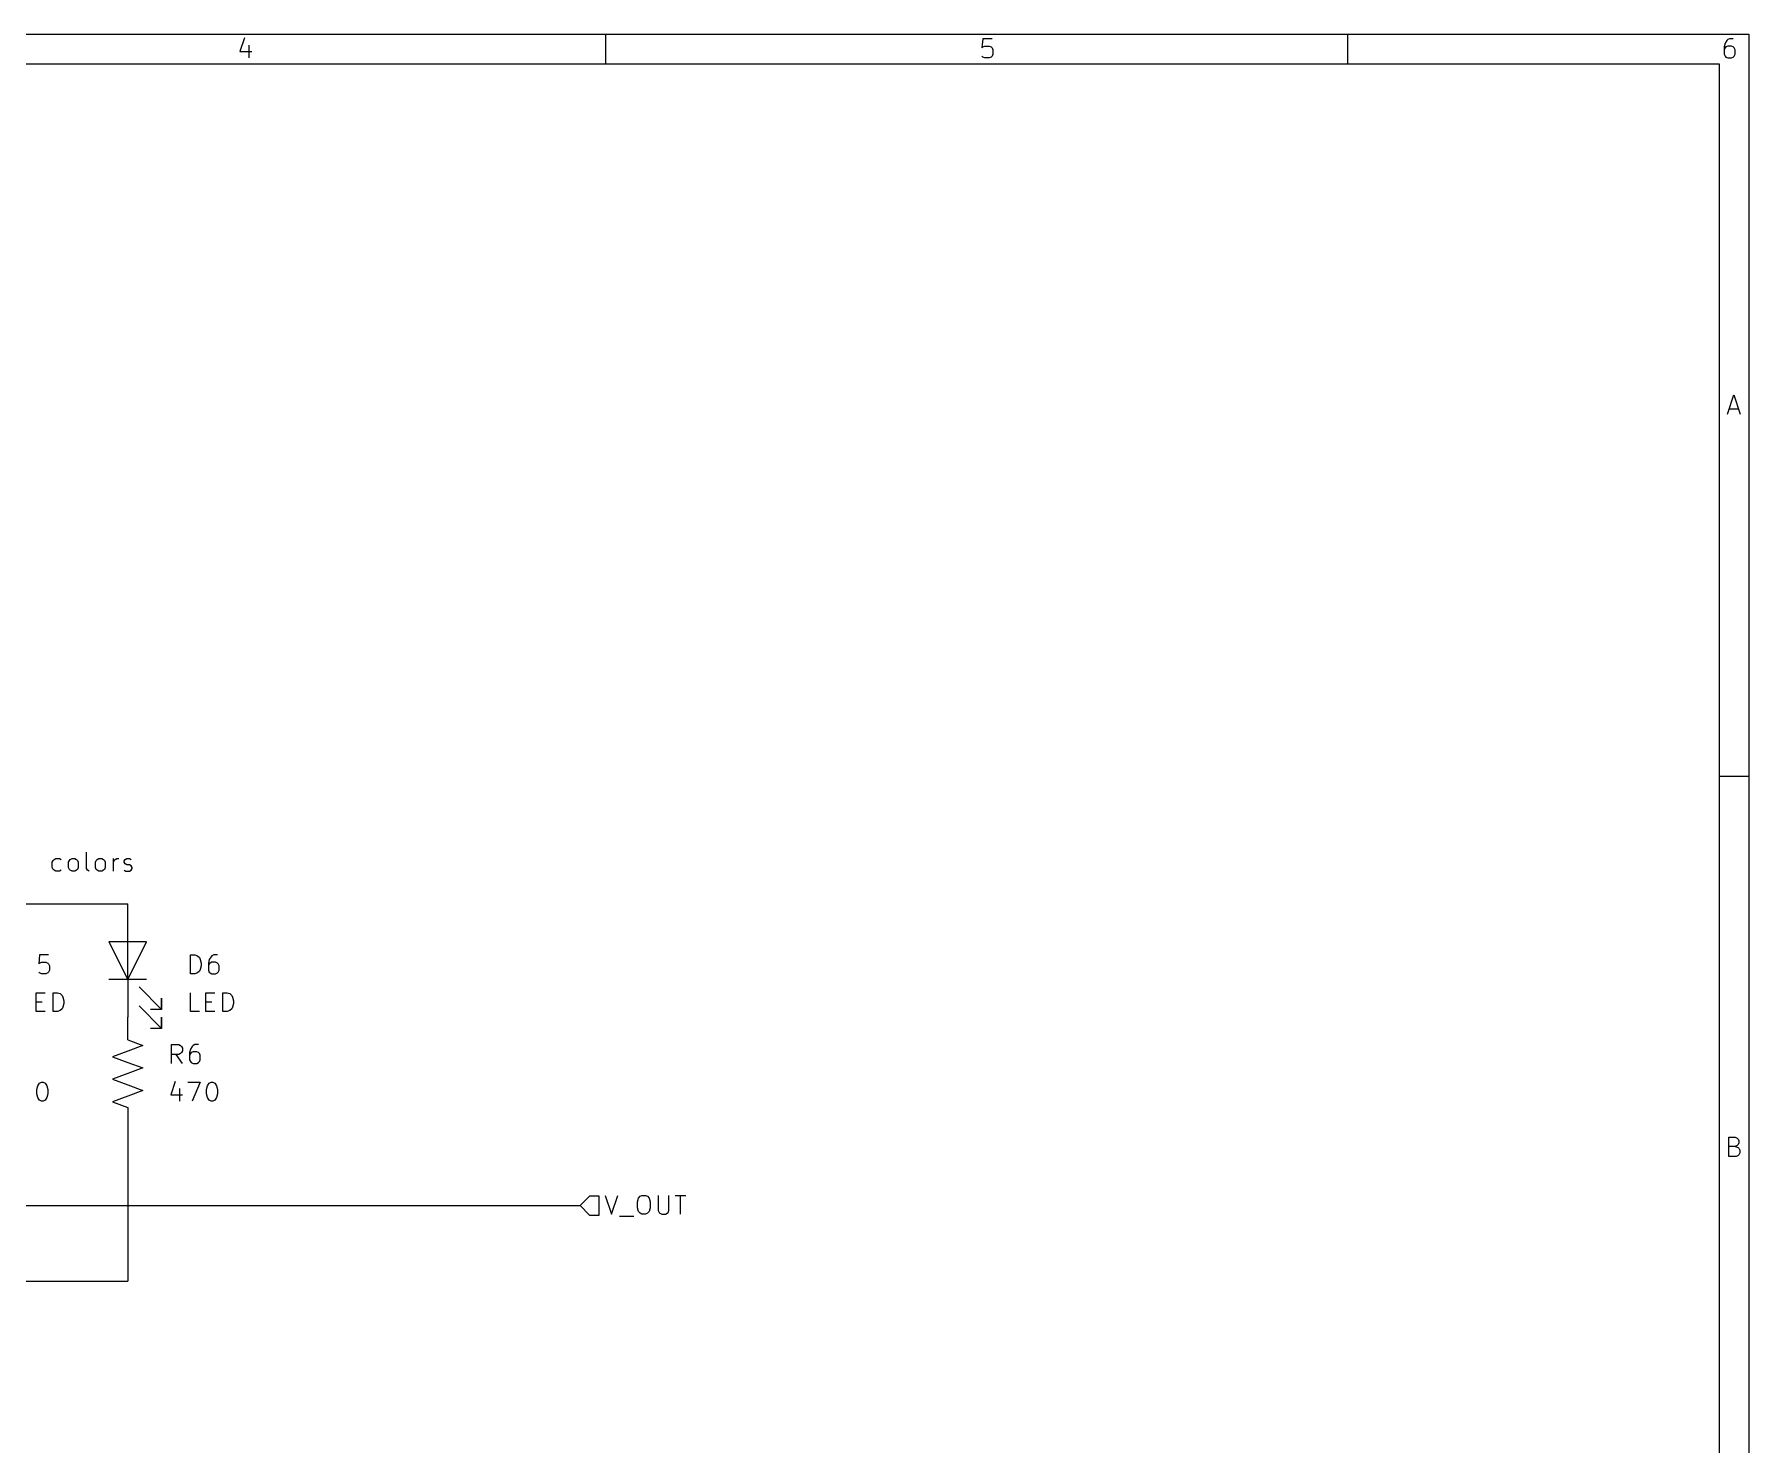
# Model space of a CAD drawing. Extents: x 0.4 to 11.3, y -7.9 to -0.4.
# Drawn here: x 6.752 to 11.299, y -4.134 to -0.394 of the extents above; entities that cross this region are included whole.
import ezdxf

# ---------------------------------------------------------------- set-up
doc = ezdxf.new("R2010")
doc.units = 0
doc.header["$MEASUREMENT"] = 0
for name, color, linetype in [('BLUE3', 171, 'CONTINUOUS'), ('BROWN2', 54, 'CONTINUOUS'), ('CYAN2', 4, 'CONTINUOUS'), ('GREEN3', 91, 'CONTINUOUS'), ('RED2', 1, 'CONTINUOUS')]:
    doc.layers.add(name, color=color, linetype=linetype)

msp = doc.modelspace()

# ---------------------------------------------------------------- linework, layer by layer
at = {"layer": 'BLUE3', "linetype": 'CONTINUOUS'}
for p, q in [((6.8, -2.5892), (6.8024, -2.5844)), ((6.8, -2.6034), (6.8, -2.5892)), ((6.8024, -2.5844), (6.8048, -2.582)), ((6.8048, -2.582), (6.8095, -2.5796)), ((6.8095, -2.5796), (6.819, -2.5796)), ((6.819, -2.5796), (6.8238, -2.582)), ((6.8429, -2.5892), (6.8452, -2.5844)), ((6.8429, -2.6034), (6.8429, -2.5892)), ((6.8452, -2.5844), (6.8476, -2.582)), ((6.8476, -2.582), (6.8524, -2.5796)), ((6.8524, -2.5796), (6.8595, -2.5796)), ((6.8595, -2.5796), (6.8643, -2.582)), ((6.8643, -2.582), (6.8667, -2.5844)), ((6.8667, -2.5844), (6.869, -2.5892)), ((6.869, -2.5892), (6.869, -2.6034)), ((6.8905, -2.6058), (6.8905, -2.563)), ((6.9143, -2.5892), (6.9167, -2.5844)), ((6.9143, -2.6034), (6.9143, -2.5892)), ((6.9167, -2.5844), (6.919, -2.582)), ((6.919, -2.582), (6.9238, -2.5796)), ((6.9238, -2.5796), (6.9309, -2.5796)), ((6.9309, -2.5796), (6.9357, -2.582)), ((6.9357, -2.582), (6.9381, -2.5844)), ((6.9381, -2.5844), (6.9405, -2.5892)), ((6.9405, -2.5892), (6.9405, -2.6034)), ((6.9619, -2.613), (6.9619, -2.5796)), ((6.9619, -2.5892), (6.9643, -2.5844)), ((6.9643, -2.5844), (6.9667, -2.582)), ((6.9667, -2.582), (6.9714, -2.5796)), ((6.9714, -2.5796), (6.9762, -2.5796)), ((6.9905, -2.5868), (6.9929, -2.582)), ((6.9905, -2.5892), (6.9905, -2.5868)), ((6.9929, -2.5939), (6.9905, -2.5892)), ((6.9929, -2.582), (6.9976, -2.5796)), ((6.9976, -2.5796), (7.0048, -2.5796)), ((7.0048, -2.5796), (7.0095, -2.582)), ((6.8024, -2.6082), (6.8, -2.6034)), ((6.8048, -2.6106), (6.8024, -2.6082)), ((6.8095, -2.613), (6.8048, -2.6106)), ((6.819, -2.613), (6.8095, -2.613)), ((6.8238, -2.6106), (6.819, -2.613)), ((6.8452, -2.6082), (6.8429, -2.6034)), ((6.8476, -2.6106), (6.8452, -2.6082)), ((6.8524, -2.613), (6.8476, -2.6106)), ((6.8595, -2.613), (6.8524, -2.613)), ((6.8643, -2.6106), (6.8595, -2.613)), ((6.8667, -2.6082), (6.8643, -2.6106)), ((6.869, -2.6034), (6.8667, -2.6082)), ((6.8929, -2.6106), (6.8905, -2.6058)), ((6.8976, -2.613), (6.8929, -2.6106)), ((6.9167, -2.6082), (6.9143, -2.6034)), ((6.919, -2.6106), (6.9167, -2.6082)), ((6.9238, -2.613), (6.919, -2.6106)), ((6.9309, -2.613), (6.9238, -2.613)), ((6.9357, -2.6106), (6.9309, -2.613)), ((6.9381, -2.6082), (6.9357, -2.6106)), ((6.9405, -2.6034), (6.9381, -2.6082)), ((6.9905, -2.6106), (6.9952, -2.613)), ((6.9976, -2.5963), (6.9929, -2.5939)), ((6.9952, -2.613), (7.0048, -2.613)), ((7.0048, -2.5963), (6.9976, -2.5963)), ((7.0095, -2.5987), (7.0048, -2.5963)), ((7.0048, -2.613), (7.0095, -2.6106)), ((7.0119, -2.6034), (7.0095, -2.5987)), ((7.0095, -2.6106), (7.0119, -2.6058)), ((7.0119, -2.6058), (7.0119, -2.6034))]:
    msp.add_line(p, q, dxfattribs=at)
at = {"layer": 'BROWN2', "linetype": 'CONTINUOUS'}
for p, q in [((8.225, -3.475), (8.2, -3.5)), ((8.2, -3.5), (8.225, -3.525)), ((8.25, -3.475), (8.225, -3.475)), ((8.25, -3.525), (8.25, -3.475)), ((8.2664, -3.4728), (8.283, -3.5228)), ((8.283, -3.5228), (8.2997, -3.4728)), ((8.3521, -3.4895), (8.3545, -3.4799)), ((8.3521, -3.5061), (8.3521, -3.4895)), ((8.3545, -3.4799), (8.3592, -3.4752)), ((8.3592, -3.4752), (8.364, -3.4728)), ((8.364, -3.4728), (8.3735, -3.4728)), ((8.3735, -3.4728), (8.3783, -3.4752)), ((8.3783, -3.4752), (8.383, -3.4799)), ((8.383, -3.4799), (8.3854, -3.4895)), ((8.3854, -3.4895), (8.3854, -3.5061)), ((8.4068, -3.4728), (8.4068, -3.5133)), ((8.4354, -3.5133), (8.4354, -3.4728)), ((8.4521, -3.4728), (8.4807, -3.4728)), ((8.4664, -3.5228), (8.4664, -3.4728)), ((8.225, -3.525), (8.25, -3.525)), ((8.3045, -3.5276), (8.3426, -3.5276)), ((8.3545, -3.5157), (8.3521, -3.5061)), ((8.3592, -3.5204), (8.3545, -3.5157)), ((8.364, -3.5228), (8.3592, -3.5204)), ((8.3735, -3.5228), (8.364, -3.5228)), ((8.3783, -3.5204), (8.3735, -3.5228)), ((8.383, -3.5157), (8.3783, -3.5204)), ((8.3854, -3.5061), (8.383, -3.5157)), ((8.4068, -3.5133), (8.4092, -3.518)), ((8.4092, -3.518), (8.4116, -3.5204)), ((8.4116, -3.5204), (8.4164, -3.5228)), ((8.4164, -3.5228), (8.4259, -3.5228)), ((8.4259, -3.5228), (8.4307, -3.5204)), ((8.4307, -3.5204), (8.433, -3.518)), ((8.433, -3.518), (8.4354, -3.5133))]:
    msp.add_line(p, q, dxfattribs=at)
at = {"layer": 'CYAN2', "linetype": 'CONTINUOUS'}
for p, q in [((6.7663, -2.8353), (6.7639, -2.8591)), ((6.7663, -2.8353), (6.7639, -2.8591)), ((6.7639, -2.8591), (6.7663, -2.8567)), ((6.7639, -2.8591), (6.7663, -2.8567)), ((6.7901, -2.8353), (6.7663, -2.8353)), ((6.7901, -2.8353), (6.7663, -2.8353)), ((6.7663, -2.8567), (6.771, -2.8543)), ((6.7663, -2.8567), (6.771, -2.8543)), ((6.771, -2.8543), (6.7829, -2.8543)), ((6.771, -2.8543), (6.7829, -2.8543)), ((6.7829, -2.8543), (6.7877, -2.8567)), ((6.7829, -2.8543), (6.7877, -2.8567)), ((6.7877, -2.8567), (6.7901, -2.8591)), ((6.7877, -2.8567), (6.7901, -2.8591)), ((6.7901, -2.8591), (6.7925, -2.8639)), ((6.7901, -2.8591), (6.7925, -2.8639)), ((6.7925, -2.8639), (6.7925, -2.8758)), ((6.7925, -2.8639), (6.7925, -2.8758)), ((7.1663, -2.8853), (7.1663, -2.8353)), ((7.1663, -2.8353), (7.1782, -2.8353)), ((7.1663, -2.8853), (7.1663, -2.8353)), ((7.1663, -2.8353), (7.1782, -2.8353)), ((7.1782, -2.8353), (7.1853, -2.8377)), ((7.1782, -2.8353), (7.1853, -2.8377)), ((7.1853, -2.8377), (7.1901, -2.8424)), ((7.1853, -2.8377), (7.1901, -2.8424)), ((7.1901, -2.8424), (7.1925, -2.8472)), ((7.1901, -2.8424), (7.1925, -2.8472)), ((7.1925, -2.8472), (7.1949, -2.8567)), ((7.1925, -2.8472), (7.1949, -2.8567)), ((7.1949, -2.8639), (7.1925, -2.8734)), ((7.1949, -2.8639), (7.1925, -2.8734)), ((7.1949, -2.8567), (7.1949, -2.8639)), ((7.1949, -2.8567), (7.1949, -2.8639)), ((7.2163, -2.8472), (7.2139, -2.8567)), ((7.2163, -2.8472), (7.2139, -2.8567)), ((7.2139, -2.8567), (7.2139, -2.8758)), ((7.2139, -2.8567), (7.2139, -2.8758)), ((7.2163, -2.8591), (7.2139, -2.8639)), ((7.2163, -2.8591), (7.2139, -2.8639)), ((7.221, -2.8401), (7.2163, -2.8472)), ((7.221, -2.8401), (7.2163, -2.8472)), ((7.2187, -2.8567), (7.2163, -2.8591)), ((7.2187, -2.8567), (7.2163, -2.8591)), ((7.2234, -2.8543), (7.2187, -2.8567)), ((7.2234, -2.8543), (7.2187, -2.8567)), ((7.2234, -2.8377), (7.221, -2.8401)), ((7.2234, -2.8377), (7.221, -2.8401)), ((7.2282, -2.8353), (7.2234, -2.8377)), ((7.2282, -2.8353), (7.2234, -2.8377)), ((7.2329, -2.8543), (7.2234, -2.8543)), ((7.2329, -2.8543), (7.2234, -2.8543)), ((7.2377, -2.8353), (7.2282, -2.8353)), ((7.2377, -2.8353), (7.2282, -2.8353)), ((7.2377, -2.8567), (7.2329, -2.8543)), ((7.2377, -2.8567), (7.2329, -2.8543)), ((7.2401, -2.8591), (7.2377, -2.8567)), ((7.2401, -2.8591), (7.2377, -2.8567)), ((7.2425, -2.8639), (7.2401, -2.8591)), ((7.2425, -2.8639), (7.2401, -2.8591)), ((7.2425, -2.8758), (7.2425, -2.8639)), ((7.2425, -2.8758), (7.2425, -2.8639)), ((6.7663, -2.8829), (6.7639, -2.8805)), ((6.7663, -2.8829), (6.7639, -2.8805)), ((6.771, -2.8853), (6.7663, -2.8829)), ((6.771, -2.8853), (6.7663, -2.8829)), ((6.7829, -2.8853), (6.771, -2.8853)), ((6.7829, -2.8853), (6.771, -2.8853)), ((6.7877, -2.8829), (6.7829, -2.8853)), ((6.7877, -2.8829), (6.7829, -2.8853)), ((6.7901, -2.8805), (6.7877, -2.8829)), ((6.7901, -2.8805), (6.7877, -2.8829)), ((6.7925, -2.8758), (6.7901, -2.8805)), ((6.7925, -2.8758), (6.7901, -2.8805)), ((7.1782, -2.8853), (7.1663, -2.8853)), ((7.1782, -2.8853), (7.1663, -2.8853)), ((7.1853, -2.8829), (7.1782, -2.8853)), ((7.1853, -2.8829), (7.1782, -2.8853)), ((7.1901, -2.8782), (7.1853, -2.8829)), ((7.1901, -2.8782), (7.1853, -2.8829)), ((7.1925, -2.8734), (7.1901, -2.8782)), ((7.1925, -2.8734), (7.1901, -2.8782)), ((7.2139, -2.8758), (7.2163, -2.8805)), ((7.2139, -2.8758), (7.2163, -2.8805)), ((7.2163, -2.8805), (7.2187, -2.8829)), ((7.2163, -2.8805), (7.2187, -2.8829)), ((7.2187, -2.8829), (7.2234, -2.8853)), ((7.2187, -2.8829), (7.2234, -2.8853)), ((7.2234, -2.8853), (7.2329, -2.8853)), ((7.2234, -2.8853), (7.2329, -2.8853)), ((7.2329, -2.8853), (7.2377, -2.8829)), ((7.2329, -2.8853), (7.2377, -2.8829)), ((7.2377, -2.8829), (7.2401, -2.8805)), ((7.2377, -2.8829), (7.2401, -2.8805)), ((7.2401, -2.8805), (7.2425, -2.8758)), ((7.2401, -2.8805), (7.2425, -2.8758)), ((6.7568, -2.9853), (6.7568, -2.9353)), ((6.7568, -2.9353), (6.7806, -2.9353)), ((6.7568, -2.9853), (6.7568, -2.9353)), ((6.7568, -2.9353), (6.7806, -2.9353)), ((6.802, -2.9853), (6.802, -2.9353)), ((6.802, -2.9353), (6.8139, -2.9353)), ((6.802, -2.9853), (6.802, -2.9353)), ((6.802, -2.9353), (6.8139, -2.9353)), ((6.8139, -2.9353), (6.821, -2.9377)), ((6.8139, -2.9353), (6.821, -2.9377)), ((6.821, -2.9377), (6.8258, -2.9424)), ((6.821, -2.9377), (6.8258, -2.9424)), ((6.8258, -2.9424), (6.8282, -2.9472)), ((6.8258, -2.9424), (6.8282, -2.9472)), ((6.8282, -2.9472), (6.8306, -2.9567)), ((6.8282, -2.9472), (6.8306, -2.9567)), ((7.1663, -2.9853), (7.1663, -2.9353)), ((7.1663, -2.9853), (7.1663, -2.9353)), ((7.2068, -2.9853), (7.2068, -2.9353)), ((7.2068, -2.9353), (7.2306, -2.9353)), ((7.2068, -2.9853), (7.2068, -2.9353)), ((7.2068, -2.9353), (7.2306, -2.9353)), ((7.252, -2.9853), (7.252, -2.9353)), ((7.252, -2.9353), (7.2639, -2.9353)), ((7.252, -2.9853), (7.252, -2.9353)), ((7.252, -2.9353), (7.2639, -2.9353)), ((7.2639, -2.9353), (7.271, -2.9377)), ((7.2639, -2.9353), (7.271, -2.9377)), ((7.271, -2.9377), (7.2758, -2.9424)), ((7.271, -2.9377), (7.2758, -2.9424)), ((7.2758, -2.9424), (7.2782, -2.9472)), ((7.2758, -2.9424), (7.2782, -2.9472)), ((7.2782, -2.9472), (7.2806, -2.9567)), ((7.2782, -2.9472), (7.2806, -2.9567)), ((6.7568, -2.9591), (6.7734, -2.9591)), ((6.7568, -2.9591), (6.7734, -2.9591)), ((6.7806, -2.9853), (6.7568, -2.9853)), ((6.7806, -2.9853), (6.7568, -2.9853)), ((6.8139, -2.9853), (6.802, -2.9853)), ((6.8139, -2.9853), (6.802, -2.9853)), ((6.821, -2.9829), (6.8139, -2.9853)), ((6.821, -2.9829), (6.8139, -2.9853)), ((6.8258, -2.9782), (6.821, -2.9829)), ((6.8258, -2.9782), (6.821, -2.9829)), ((6.8282, -2.9734), (6.8258, -2.9782)), ((6.8282, -2.9734), (6.8258, -2.9782)), ((6.8306, -2.9639), (6.8282, -2.9734)), ((6.8306, -2.9639), (6.8282, -2.9734)), ((6.8306, -2.9567), (6.8306, -2.9639)), ((6.8306, -2.9567), (6.8306, -2.9639)), ((7.1901, -2.9853), (7.1663, -2.9853)), ((7.1901, -2.9853), (7.1663, -2.9853)), ((7.2068, -2.9591), (7.2234, -2.9591)), ((7.2068, -2.9591), (7.2234, -2.9591)), ((7.2306, -2.9853), (7.2068, -2.9853)), ((7.2306, -2.9853), (7.2068, -2.9853)), ((7.2639, -2.9853), (7.252, -2.9853)), ((7.2639, -2.9853), (7.252, -2.9853)), ((7.271, -2.9829), (7.2639, -2.9853)), ((7.271, -2.9829), (7.2639, -2.9853)), ((7.2758, -2.9782), (7.271, -2.9829)), ((7.2758, -2.9782), (7.271, -2.9829)), ((7.2782, -2.9734), (7.2758, -2.9782)), ((7.2782, -2.9734), (7.2758, -2.9782)), ((7.2806, -2.9639), (7.2782, -2.9734)), ((7.2806, -2.9639), (7.2782, -2.9734)), ((7.2806, -2.9567), (7.2806, -2.9639)), ((7.2806, -2.9567), (7.2806, -2.9639)), ((7.1163, -3.1228), (7.1163, -3.0728)), ((7.1163, -3.0728), (7.1353, -3.0728)), ((7.1163, -3.1228), (7.1163, -3.0728)), ((7.1163, -3.0728), (7.1353, -3.0728)), ((7.1353, -3.0728), (7.1401, -3.0752)), ((7.1353, -3.0728), (7.1401, -3.0752)), ((7.1401, -3.0752), (7.1425, -3.0776)), ((7.1401, -3.0752), (7.1425, -3.0776)), ((7.1425, -3.0776), (7.1449, -3.0823)), ((7.1425, -3.0776), (7.1449, -3.0823)), ((7.1449, -3.0895), (7.1425, -3.0942)), ((7.1449, -3.0895), (7.1425, -3.0942)), ((7.1449, -3.0823), (7.1449, -3.0895)), ((7.1449, -3.0823), (7.1449, -3.0895)), ((7.1663, -3.0847), (7.1639, -3.0942)), ((7.1663, -3.0847), (7.1639, -3.0942)), ((7.171, -3.0776), (7.1663, -3.0847)), ((7.171, -3.0776), (7.1663, -3.0847)), ((7.1734, -3.0918), (7.1687, -3.0942)), ((7.1734, -3.0918), (7.1687, -3.0942)), ((7.1734, -3.0752), (7.171, -3.0776)), ((7.1734, -3.0752), (7.171, -3.0776)), ((7.1782, -3.0728), (7.1734, -3.0752)), ((7.1782, -3.0728), (7.1734, -3.0752)), ((7.1829, -3.0918), (7.1734, -3.0918)), ((7.1829, -3.0918), (7.1734, -3.0918)), ((7.1877, -3.0728), (7.1782, -3.0728)), ((7.1877, -3.0728), (7.1782, -3.0728)), ((7.1877, -3.0942), (7.1829, -3.0918)), ((7.1877, -3.0942), (7.1829, -3.0918)), ((7.1353, -3.099), (7.1163, -3.099)), ((7.1353, -3.099), (7.1163, -3.099)), ((7.1449, -3.1228), (7.1282, -3.099)), ((7.1449, -3.1228), (7.1282, -3.099)), ((7.1401, -3.0966), (7.1353, -3.099)), ((7.1401, -3.0966), (7.1353, -3.099)), ((7.1425, -3.0942), (7.1401, -3.0966)), ((7.1425, -3.0942), (7.1401, -3.0966)), ((7.1639, -3.0942), (7.1639, -3.1133)), ((7.1639, -3.0942), (7.1639, -3.1133)), ((7.1663, -3.0966), (7.1639, -3.1014)), ((7.1663, -3.0966), (7.1639, -3.1014)), ((7.1639, -3.1133), (7.1663, -3.118)), ((7.1639, -3.1133), (7.1663, -3.118)), ((7.1687, -3.0942), (7.1663, -3.0966)), ((7.1687, -3.0942), (7.1663, -3.0966)), ((7.1663, -3.118), (7.1687, -3.1204)), ((7.1663, -3.118), (7.1687, -3.1204)), ((7.1687, -3.1204), (7.1734, -3.1228)), ((7.1687, -3.1204), (7.1734, -3.1228)), ((7.1734, -3.1228), (7.1829, -3.1228)), ((7.1734, -3.1228), (7.1829, -3.1228)), ((7.1829, -3.1228), (7.1877, -3.1204)), ((7.1829, -3.1228), (7.1877, -3.1204)), ((7.1901, -3.0966), (7.1877, -3.0942)), ((7.1901, -3.0966), (7.1877, -3.0942)), ((7.1877, -3.1204), (7.1901, -3.118)), ((7.1877, -3.1204), (7.1901, -3.118)), ((7.1925, -3.1014), (7.1901, -3.0966)), ((7.1925, -3.1014), (7.1901, -3.0966)), ((7.1901, -3.118), (7.1925, -3.1133)), ((7.1901, -3.118), (7.1925, -3.1133)), ((7.1925, -3.1133), (7.1925, -3.1014)), ((7.1925, -3.1133), (7.1925, -3.1014)), ((6.7591, -3.1918), (6.7615, -3.1823)), ((6.7591, -3.1918), (6.7615, -3.1823)), ((6.7615, -3.1823), (6.7639, -3.1776)), ((6.7615, -3.1823), (6.7639, -3.1776)), ((6.7639, -3.1776), (6.7663, -3.1752)), ((6.7639, -3.1776), (6.7663, -3.1752)), ((6.7663, -3.1752), (6.771, -3.1728)), ((6.7663, -3.1752), (6.771, -3.1728)), ((6.771, -3.1728), (6.7758, -3.1728)), ((6.771, -3.1728), (6.7758, -3.1728)), ((6.7758, -3.1728), (6.7806, -3.1752)), ((6.7758, -3.1728), (6.7806, -3.1752)), ((6.7806, -3.1752), (6.7829, -3.1776)), ((6.7806, -3.1752), (6.7829, -3.1776)), ((6.7829, -3.1776), (6.7853, -3.1823)), ((6.7829, -3.1776), (6.7853, -3.1823)), ((6.7853, -3.1823), (6.7877, -3.1918)), ((6.7853, -3.1823), (6.7877, -3.1918)), ((7.1258, -3.1704), (7.1139, -3.2061)), ((7.1258, -3.1704), (7.1139, -3.2061)), ((7.1591, -3.1728), (7.1925, -3.1728)), ((7.1591, -3.1728), (7.1925, -3.1728)), ((7.1925, -3.1728), (7.171, -3.2228)), ((7.1925, -3.1728), (7.171, -3.2228)), ((7.2091, -3.1918), (7.2115, -3.1823)), ((7.2091, -3.1918), (7.2115, -3.1823)), ((7.2115, -3.1823), (7.2139, -3.1776)), ((7.2115, -3.1823), (7.2139, -3.1776)), ((7.2139, -3.1776), (7.2163, -3.1752)), ((7.2139, -3.1776), (7.2163, -3.1752)), ((7.2163, -3.1752), (7.221, -3.1728)), ((7.2163, -3.1752), (7.221, -3.1728)), ((7.221, -3.1728), (7.2258, -3.1728)), ((7.221, -3.1728), (7.2258, -3.1728)), ((7.2258, -3.1728), (7.2306, -3.1752)), ((7.2258, -3.1728), (7.2306, -3.1752)), ((7.2306, -3.1752), (7.2329, -3.1776)), ((7.2306, -3.1752), (7.2329, -3.1776)), ((7.2329, -3.1776), (7.2353, -3.1823)), ((7.2329, -3.1776), (7.2353, -3.1823)), ((7.2353, -3.1823), (7.2377, -3.1918)), ((7.2353, -3.1823), (7.2377, -3.1918)), ((6.7591, -3.2038), (6.7591, -3.1918)), ((6.7591, -3.2038), (6.7591, -3.1918)), ((6.7615, -3.2133), (6.7591, -3.2038)), ((6.7615, -3.2133), (6.7591, -3.2038)), ((6.7639, -3.218), (6.7615, -3.2133)), ((6.7639, -3.218), (6.7615, -3.2133)), ((6.7663, -3.2204), (6.7639, -3.218)), ((6.7663, -3.2204), (6.7639, -3.218)), ((6.771, -3.2228), (6.7663, -3.2204)), ((6.771, -3.2228), (6.7663, -3.2204)), ((6.7758, -3.2228), (6.771, -3.2228)), ((6.7758, -3.2228), (6.771, -3.2228)), ((6.7806, -3.2204), (6.7758, -3.2228)), ((6.7806, -3.2204), (6.7758, -3.2228)), ((6.7829, -3.218), (6.7806, -3.2204)), ((6.7829, -3.218), (6.7806, -3.2204)), ((6.7853, -3.2133), (6.7829, -3.218)), ((6.7853, -3.2133), (6.7829, -3.218)), ((6.7877, -3.2038), (6.7853, -3.2133)), ((6.7877, -3.2038), (6.7853, -3.2133)), ((6.7877, -3.1918), (6.7877, -3.2038)), ((6.7877, -3.1918), (6.7877, -3.2038)), ((7.1139, -3.2061), (7.1449, -3.2061)), ((7.1139, -3.2061), (7.1449, -3.2061)), ((7.1377, -3.1895), (7.1377, -3.2228)), ((7.1377, -3.1895), (7.1377, -3.2228)), ((7.2091, -3.2038), (7.2091, -3.1918)), ((7.2091, -3.2038), (7.2091, -3.1918)), ((7.2115, -3.2133), (7.2091, -3.2038)), ((7.2115, -3.2133), (7.2091, -3.2038)), ((7.2139, -3.218), (7.2115, -3.2133)), ((7.2139, -3.218), (7.2115, -3.2133)), ((7.2163, -3.2204), (7.2139, -3.218)), ((7.2163, -3.2204), (7.2139, -3.218)), ((7.221, -3.2228), (7.2163, -3.2204)), ((7.221, -3.2228), (7.2163, -3.2204)), ((7.2258, -3.2228), (7.221, -3.2228)), ((7.2258, -3.2228), (7.221, -3.2228)), ((7.2306, -3.2204), (7.2258, -3.2228)), ((7.2306, -3.2204), (7.2258, -3.2228)), ((7.2329, -3.218), (7.2306, -3.2204)), ((7.2329, -3.218), (7.2306, -3.2204)), ((7.2353, -3.2133), (7.2329, -3.218)), ((7.2353, -3.2133), (7.2329, -3.218)), ((7.2377, -3.2038), (7.2353, -3.2133)), ((7.2377, -3.2038), (7.2353, -3.2133)), ((7.2377, -3.1918), (7.2377, -3.2038)), ((7.2377, -3.1918), (7.2377, -3.2038))]:
    msp.add_line(p, q, dxfattribs=at)
at = {"layer": 'GREEN3', "linetype": 'CONTINUOUS'}
for p, q in [((6.55, -2.7), (7, -2.7)), ((7, -3.3), (7, -3.7)), ((6.35, -3.5), (8.2, -3.5)), ((5.75, -3.7), (7, -3.7))]:
    msp.add_line(p, q, dxfattribs=at)
at = {"layer": 'RED2', "linetype": 'CONTINUOUS'}
for p, q in [((0.3937, -0.3937), (11.2993, -0.3937)), ((7.3093, -0.4028), (7.2971, -0.4394)), ((8.2677, -0.4724), (8.2677, -0.3937)), ((9.268, -0.4053), (9.2656, -0.4296)), ((9.2924, -0.4053), (9.268, -0.4053)), ((10.2362, -0.4724), (10.2362, -0.3937)), ((11.2439, -0.4077), (11.2414, -0.4101)), ((11.2487, -0.4053), (11.2439, -0.4077)), ((11.2585, -0.4053), (11.2487, -0.4053)), ((11.2993, -0.3937), (11.2993, -7.8743)), ((7.2971, -0.4394), (7.3288, -0.4394)), ((7.3215, -0.4223), (7.3215, -0.4564)), ((9.2656, -0.4296), (9.268, -0.4272)), ((9.268, -0.454), (9.2656, -0.4516)), ((9.268, -0.4272), (9.2729, -0.4248)), ((9.2729, -0.4564), (9.268, -0.454)), ((9.2729, -0.4248), (9.2851, -0.4248)), ((9.2851, -0.4248), (9.29, -0.4272)), ((9.29, -0.454), (9.2851, -0.4564)), ((9.29, -0.4272), (9.2924, -0.4296)), ((9.2924, -0.4516), (9.29, -0.454)), ((9.2924, -0.4296), (9.2948, -0.4345)), ((9.2948, -0.4467), (9.2924, -0.4516)), ((9.2948, -0.4345), (9.2948, -0.4467)), ((11.2365, -0.4174), (11.2341, -0.4272)), ((11.2341, -0.4272), (11.2341, -0.4467)), ((11.2365, -0.4296), (11.2341, -0.4345)), ((11.2341, -0.4467), (11.2365, -0.4516)), ((11.2414, -0.4101), (11.2365, -0.4174)), ((11.239, -0.4272), (11.2365, -0.4296)), ((11.2365, -0.4516), (11.239, -0.454)), ((11.2439, -0.4248), (11.239, -0.4272)), ((11.239, -0.454), (11.2439, -0.4564)), ((11.2536, -0.4248), (11.2439, -0.4248)), ((11.2585, -0.4272), (11.2536, -0.4248)), ((11.2536, -0.4564), (11.2585, -0.454)), ((11.2609, -0.4296), (11.2585, -0.4272)), ((11.2585, -0.454), (11.2609, -0.4516)), ((11.2633, -0.4345), (11.2609, -0.4296)), ((11.2609, -0.4516), (11.2633, -0.4467)), ((11.2633, -0.4467), (11.2633, -0.4345)), ((0.4724, -0.4724), (11.2206, -0.4724)), ((9.2851, -0.4564), (9.2729, -0.4564)), ((11.2206, -0.4724), (11.2206, -7.7956)), ((11.2439, -0.4564), (11.2536, -0.4564)), ((11.2429, -1.4013), (11.2599, -1.3501)), ((11.2599, -1.3501), (11.277, -1.4013)), ((11.2477, -1.3867), (11.2721, -1.3867)), ((11.2993, -2.3622), (11.2206, -2.3622)), ((7, -2.8), (7, -2.7)), ((7, -2.8), (7, -2.7)), ((7.05, -2.8), (6.95, -2.8)), ((6.95, -2.8), (7, -2.9)), ((7, -2.9), (7, -2.8)), ((7, -2.9), (7.05, -2.8)), ((7.05, -2.9), (6.95, -2.9)), ((7, -2.9), (7, -3)), ((7, -2.9), (7, -3)), ((7.03, -2.92), (7.09, -2.98)), ((7.09, -2.98), (7.09, -2.95)), ((7.09, -2.95), (7.09, -2.98)), ((7, -3.05), (7, -3)), ((7, -3.05), (7, -3)), ((7.03, -2.97), (7.09, -3.03)), ((7.09, -2.98), (7.06, -2.98)), ((7.09, -3.03), (7.09, -3)), ((7.09, -3), (7.09, -3.03)), ((7.09, -3.03), (7.06, -3.03)), ((7, -3.09), (6.96, -3.105)), ((7, -3.06), (7, -3.05)), ((7, -3.06), (7.04, -3.075)), ((7.04, -3.075), (7, -3.09)), ((6.96, -3.105), (7, -3.12)), ((7, -3.12), (7.04, -3.135)), ((7.04, -3.135), (7, -3.15)), ((7, -3.15), (6.96, -3.165)), ((6.96, -3.165), (7, -3.18)), ((7, -3.18), (7.04, -3.195)), ((7, -3.21), (6.96, -3.225)), ((6.96, -3.225), (7, -3.24)), ((7.04, -3.195), (7, -3.21)), ((7, -3.24), (7, -3.25)), ((7, -3.25), (7, -3.3)), ((7, -3.25), (7, -3.3)), ((11.2465, -3.3698), (11.2465, -3.3186)), ((11.2465, -3.3186), (11.2636, -3.3186)), ((11.2636, -3.3186), (11.2685, -3.3211)), ((11.2636, -3.343), (11.2465, -3.343)), ((11.2685, -3.3406), (11.2636, -3.343)), ((11.2636, -3.343), (11.2709, -3.3455)), ((11.2685, -3.3211), (11.2709, -3.3235)), ((11.2709, -3.3381), (11.2685, -3.3406)), ((11.2709, -3.3235), (11.2733, -3.3284)), ((11.2733, -3.3333), (11.2709, -3.3381)), ((11.2709, -3.3455), (11.2733, -3.3479)), ((11.2733, -3.3284), (11.2733, -3.3333)), ((11.2733, -3.3479), (11.2758, -3.3528)), ((11.2758, -3.3601), (11.2733, -3.365)), ((11.2758, -3.3528), (11.2758, -3.3601)), ((11.266, -3.3698), (11.2465, -3.3698)), ((11.2709, -3.3674), (11.266, -3.3698)), ((11.2733, -3.365), (11.2709, -3.3674))]:
    msp.add_line(p, q, dxfattribs=at)

doc.saveas('drawing.dxf')
